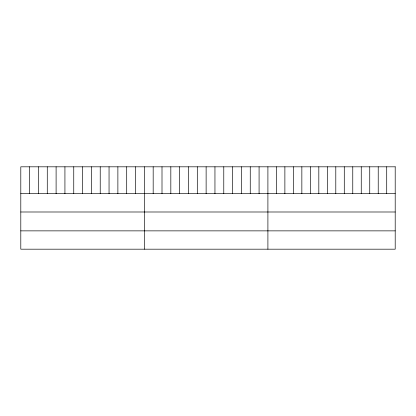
<?xml version="1.0" encoding="UTF-8"?>
<svg xmlns="http://www.w3.org/2000/svg" width="416" height="416" viewBox="0 0 416 416"><rect width="100%" height="100%" fill="white"/><g stroke="black" fill="none" stroke-linecap="round" stroke-linejoin="round"><path stroke-width="0.62" d="M20.8 193.679L395.2 193.679M20.8 211.994L395.2 211.994M20.8 230.864L395.2 230.864M386.714 166.816L386.714 193.679M378.227 166.816L378.227 193.679M369.741 166.816L369.741 193.679M361.254 166.816L361.254 193.679M352.768 166.816L352.768 193.679M344.282 166.816L344.282 193.679M335.795 166.816L335.795 193.679M327.309 166.816L327.309 193.679M318.822 166.816L318.822 193.679M310.336 166.816L310.336 193.679M301.85 166.816L301.85 193.679M293.363 166.816L293.363 193.679M284.877 166.816L284.877 193.679M276.39 166.816L276.39 193.679M267.904 166.816L267.904 249.184M259.08 166.816L259.08 193.679M250.255 166.816L250.255 193.679M241.431 166.816L241.431 193.679M232.601 166.816L232.601 193.679M223.777 166.816L223.777 193.679M214.952 166.816L214.952 193.679M206.128 166.816L206.128 193.679M197.304 166.816L197.304 193.679M188.479 166.816L188.479 193.679M179.655 166.816L179.655 193.679M170.825 166.816L170.825 193.679M162.001 166.816L162.001 193.679M153.176 166.816L153.176 193.679M144.352 166.816L144.352 249.184M135.528 166.816L135.528 193.679M126.703 166.816L126.703 193.679M117.879 166.816L117.879 193.679M109.049 166.816L109.049 193.679M100.225 166.816L100.225 193.679M91.4 166.816L91.4 193.679M82.576 166.816L82.576 193.679M73.752 166.816L73.752 193.679M64.927 166.816L64.927 193.679M56.103 166.816L56.103 193.679M47.273 166.816L47.273 193.679M38.449 166.816L38.449 193.679M29.624 166.816L29.624 193.679M395.2 166.816L20.8 166.816L20.8 249.184L395.2 249.184L395.2 166.816"/></g></svg>
